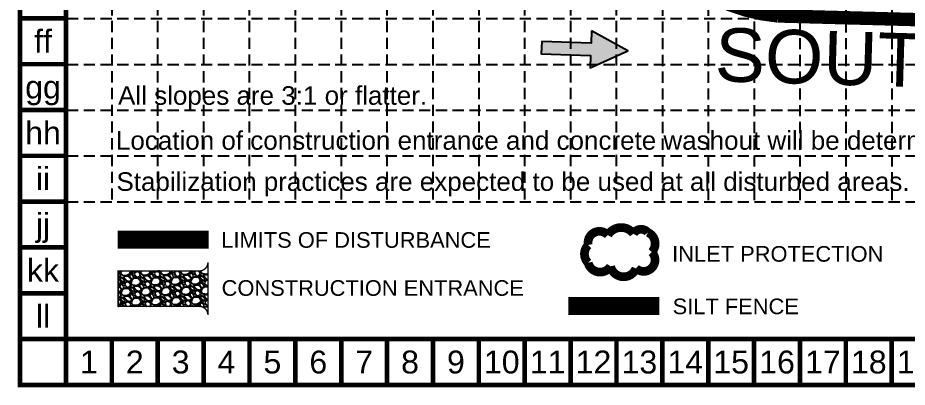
# Model space of a CAD drawing. Header units: inches. Extents: x 74800 to 81377, y 79369 to 83483.
# Drawn here: x 74800 to 76789, y 79369 to 80196 of the extents above; entities that cross this region are included whole.
import ezdxf
from ezdxf.enums import TextEntityAlignment as Align

# ---------------------------------------------------------------- set-up
doc = ezdxf.new("R2010")
doc.units = ezdxf.units.IN
doc.header["$MEASUREMENT"] = 0
doc.linetypes.add('DASHED', pattern=[9, 6, -3])
doc.linetypes.add('HIDDEN', pattern=[0.375, 0.25, -0.125])
for name, color, linetype in [('3', 1, 'Continuous'), ('BASE', 7, 'Continuous'), ('GRID', 254, 'HIDDEN'), ('LEGEND', 7, 'Continuous'), ('LIMITS', 1, 'Continuous')]:
    doc.layers.add(name, color=color, linetype=linetype)
doc.styles.add("L200'", font='ARIAL.TTF', dxfattribs={"height": 0.001968503937008})
doc.styles.get("Standard").update_dxf_attribs({"font": 'ARIAL.TTF'})

# ---------------------------------------------------------------- blocks, each defined once
blk = doc.blocks.new('ARROW')
blk.add_lwpolyline([(-67.00679329302966, -25.35842018353742), (-59.3270347441985, -25.41938721699262), (-59.57091179542658, -56.1384215279777), (-51.89114823905948, -56.19938584448118), (-51.64727869913713, -25.48035696739953), (-43.96752265407486, -25.54132400085473), (-55.30425519266737, -2.410587189246144), (-67.00678578172392, -25.35840795725562)], close=True)
at = {"color": 254}
for points in [[(-43.96751955730906, -25.54132267721434), (-67.00679354271597, -25.35841771446121), (-55.30425158724847, -2.410596210431322), (-67.00679354271597, -25.35841771446121)], [(-59.57090883123692, -56.13841801592571), (-51.89115083610795, -56.19938633684342), (-59.32703554756517, -25.41938603537892), (-51.64727755243712, -25.48035435629663)]]:
    blk.add_solid(points, dxfattribs=at)

msp = doc.modelspace()

# ---------------------------------------------------------------- hatches: boundary and pattern name
at = {"layer": 'LEGEND'}
h = msp.add_hatch(dxfattribs=at)
h.set_pattern_fill('GRAVEL', color=4, scale=31.60674095039648, angle=-43.93425516442545, style=0)
h.set_pattern_definition([(184.0785448355745, (30845.87671825341, 60430.87594650351), (-379.457367820466, -29.41228540451625), [4.252244500502537, -420.9729641115341]), (141.0354448355745, (30841.63523497375, 60430.57351052912), (295.0636013458292, -240.3964634966099), [7.296985069736142, -722.4013006566911]), (88.57614483557452, (30835.96157126618, 60435.16213754065), (-13.61637201795696, -469.6706525266156), [5.145198145833148, -509.3752485723004]), (223.3394448355745, (30821.60227078621, 60438.02446196332), (461.3567610192833, 433.2936168096764), [6.644938003929455, -657.8487359620524]), (248.8994448355745, (30816.76940449436, 60433.46391508232), (149.3512770745655, 382.7830395702668), [6.515887680628986, -645.0737653710163]), (313.3394448355745, (30814.42363876279, 60427.38491094878), (-433.2936168096762, 461.3567610192833), [6.644938003929457, -657.8487359620525]), (353.7599448355745, (30818.98418564384, 60422.55204465686), (-515.1929461017214, 57.47591800352015), [8.787590579697786, -869.9707720417802]), (28.32104483557455, (30827.71970529692, 60421.59689028589), (641.7835675281538, 347.2368276798118), [8.296390218587673, -821.3429161008481]), (77.49534483557453, (30835.02304452212, 60425.53279890095), (102.9975729336861, 471.3334889327642), [6.667442003486095, -660.0774853001643]), (131.3021448355745, (30836.46667745365, 60432.0420849009), (228.4432419504792, -263.9886172836049), [7.611914636565882, -372.9836591580235]), (178.4631448355746, (30831.4425934524, 60437.76045636591), (-514.3616016537167, 12.78493062541634), [9.843856255519091, -974.5424962514318]), (94.87984483557395, (30843.9165266308, 60416.08636415725), (-27.74957939970737, 290.0754834476231), [3.359828169768087, -332.6244111103831]), (127.5349448355745, (30843.63071828326, 60419.43402845028), (252.035368902275, -330.6096650088944), [6.392052469585332, -632.8147116125137]), (181.0657448355745, (30839.73637873544, 60424.50282020896), (-21.929790778841, -22.76117238132107), [4.469856911945978, -40.2288070277367]), (159.2643448355745, (30840.77467124094, 60428.76924492898), (157.6654176073369, -64.12655321667165), [2.407106177300295, -238.3026581707234]), (247.8671448355745, (30838.5234961475, 60429.62149484831), (43.0281946643514, 90.2132842577411), [3.404140820580552, -166.8033743095613]), (347.0295448355745, (30837.24096436176, 60426.46818695478), (112.1430734475735, -20.26692140319409), [5.528935587711905, -178.7684537704843]), (117.6308448355745, (30842.62881972178, 60425.2272242364), (23.59259159193565, -66.62070650930475), [3.997968269556579, -95.95133328958076]), (332.4552448355745, (30825.32202025149, 60442.34076956406), (293.400895523401, -151.0145580569541), [5.600714496410256, -554.4721574479582]), (26.4119448355745, (30830.2879075586, 60439.75076455221), (-332.2722239292504, -162.6538355791535), [4.698689716426891, -465.1693021172928]), (249.2643448355745, (30847.01477652033, 60429.77945730391), (64.12655321667165, 157.6654176073369), [4.814180747859635, -235.895583600164]), (299.6762448355745, (30845.31027668162, 60425.27710711703), (-161.8225113114813, 287.581218218291), [5.600714496410254, -554.4721574479582]), (295.5097448355746, (30811.72555417602, 60428.2288470545), (-69.94638848567183, 155.1711999635729), [5.400959893603749, -264.6471612135474]), (250.8408448355745, (30814.05155359057, 60423.35441169544), (127.4220500521788, 360.0216452772667), [4.525389955795865, -448.0142693653505]), (22.86714483557454, (30825.31260418101, 60406.7989941261), (155.1712748974258, 69.94622351102366), [4.814180747859642, -235.8955836001643]), (333.4197448355745, (30829.74844386026, 60408.66977023377), (-383.6142107562263, 194.0426999667376), [5.298269592255912, -524.5272673299924]), (25.50974483557454, (30814.15963316543, 60417.54458828244), (-155.1711999635729, -69.94638848567175), [2.700479946801876, -267.3476411603494]), (57.37564483557452, (30823.94693426072, 60408.11478116573), (64.95804102389044, 112.9744105397701), [1.611627721060716, -159.551744913089]), (122.0295448355745, (30824.81581180697, 60409.47213727246), (46.35376705002557, -88.55048507269443), [6.515887680628976, -123.8020239656553]), (142.0747448355744, (30821.36006793904, 60414.99615233784), (249.5414167345708, -196.5366846613528), [6.038467858573246, -597.807464616746]), (259.7558448355745, (30835.26728380242, 60424.41968207448), (21.09836257456058, 67.45213386830764), [4.55838739334808, -109.4013290470948]), (309.2229448355745, (30834.45660295033, 60419.93395951447), (343.0800529237445, -418.3288266787434), [7.958387730864064, -787.879026265682]), (17.01114483557456, (30839.48900076502, 60413.76867855618), (-244.5531583530729, -71.60902955132677), [3.25410362128901, -322.1572067098404]), (46.06574483557452, (30842.60073959125, 60414.72069423688), (-0.8313813452099855, 44.69094933059463), [1.896404457023789, -29.71033649337269]), (76.3221448355745, (30821.56273815204, 60416.11758297792), (-62.46399683593013, -247.0472371028887), [4.390934879792884, -434.7039437960975]), (4.078544835574532, (30822.60103065752, 60420.38400769791), (379.457367820466, 29.41228540451631), [8.504489001005073, -416.7207196110314]), (316.0657448355745, (30831.08399721689, 60420.98887964681), (44.69094933059463, 0.8313813452099912), [8.217752647103087, -23.38898830329339]), (281.3705448355745, (30837.00190020473, 60415.28713580868), (-74.10284595149605, 378.6260673574789), [4.997468238630989, -494.7489763435764]), (210.1203448355745, (30837.98717113931, 60410.38775900926), (-110.4803015663825, -69.11488266937394), [4.602004695859629, -225.4985461645314]), (163.7117448355745, (30834.00655476681, 60408.0783872217), (-651.7600550617226, 189.053974973766), [7.492852043405692, -741.7935849600599]), (131.4918448355745, (30826.81443380668, 60410.17991367291), (-273.9654921172871, 307.8482511549351), [7.926939023618487, -784.7661099562245])])
edge = h.paths.add_edge_path()
edge.add_line((75225.42702455196, 79530.33980379043), (75225.42702455196, 79648.87774002341))
edge.add_arc((75205.67070581681, 79648.87774002337), 19.75631873515107, -89.96094406196062, 1.0652456694515422e-10, ccw=False)
edge.add_line((75205.6841728035, 79629.12142587814), (75024.62962105064, 79629.1050265686))
edge.add_line((75024.62962105064, 79629.1050265686), (75024.62962105064, 79550.02051393667))
edge.add_line((75024.62962105064, 79550.02051393667), (75205.6572388302, 79550.09611793558))
edge.add_arc((75205.67070581687, 79530.33980379041), 19.75631873508265, 3.268496584496461e-11, 90.03905593796668, ccw=False)

# ---------------------------------------------------------------- linework, layer by layer
at = {"layer": 'BASE', "const_width": 10.25999999999885}
for points in [[(74805.21952083061, 79374.06575677313), (81371.61952082987, 79374.06575677313), (81371.61952082987, 83478.06575677266), (74805.21952083061, 83478.06575677266)], [(74907.81952083061, 79476.6657567731), (81269.0195208299, 79476.6657567731), (81269.0195208299, 83375.46575677268), (74907.81952083061, 83375.46575677268)]]:
    msp.add_lwpolyline(points, close=True, dxfattribs=at)
for points in [[(74907.81952083061, 80194.86575677303), (74805.21952083061, 80194.86575677303)], [(74907.81952083061, 80092.26575677305), (74805.21952083061, 80092.26575677305)], [(74907.81952083061, 79989.66575677306), (74805.21952083061, 79989.66575677306)], [(74907.81952083061, 79887.06575677305), (74805.21952083061, 79887.06575677305)], [(74907.81952083061, 79784.46575677308), (74805.21952083061, 79784.46575677308)], [(74907.81952083061, 79681.86575677308), (74805.21952083061, 79681.86575677308)], [(74907.81952083061, 79579.2657567731), (74805.21952083061, 79579.2657567731)], [(74907.81952083061, 79476.6657567731), (74805.21952083061, 79476.6657567731)], [(74907.81952083061, 79374.06575677313), (74907.81952083061, 79476.6657567731)], [(75010.41952083059, 79374.06575677313), (75010.41952083059, 79476.6657567731)], [(75113.01952083057, 79374.06575677313), (75113.01952083057, 79476.6657567731)], [(75215.61952083057, 79374.06575677313), (75215.61952083057, 79476.6657567731)], [(75318.21952083055, 79374.06575677313), (75318.21952083055, 79476.6657567731)], [(75420.81952083056, 79374.06575677313), (75420.81952083056, 79476.6657567731)], [(75523.41952083053, 79374.06575677313), (75523.41952083053, 79476.6657567731)], [(75626.01952083051, 79374.06575677313), (75626.01952083051, 79476.6657567731)], [(75728.61952083051, 79374.06575677313), (75728.61952083051, 79476.6657567731)], [(75831.21952083049, 79374.06575677313), (75831.21952083049, 79476.6657567731)], [(75933.81952083047, 79374.06575677313), (75933.81952083047, 79476.6657567731)], [(76036.41952083047, 79374.06575677313), (76036.41952083047, 79476.6657567731)], [(76139.01952083045, 79374.06575677313), (76139.01952083045, 79476.6657567731)], [(76241.61952083046, 79374.06575677313), (76241.61952083046, 79476.6657567731)], [(76344.21952083043, 79374.06575677313), (76344.21952083043, 79476.6657567731)], [(76446.81952083044, 79374.06575677313), (76446.81952083044, 79476.6657567731)], [(76549.41952083042, 79374.06575677313), (76549.41952083042, 79476.6657567731)], [(76652.01952083039, 79374.06575677313), (76652.01952083039, 79476.6657567731)], [(76754.6195208304, 79374.06575677313), (76754.6195208304, 79476.6657567731)]]:
    msp.add_lwpolyline(points, dxfattribs=at)
at = {"layer": 'GRID', "color": 252, "linetype": 'HIDDEN', "ltscale": 100}
for p, q in [((75010.07648651433, 83376.43984112923), (75010.07648651433, 79784.01260920207)), ((75112.67648651433, 83376.43984112923), (75112.67648651433, 79784.01260920207)), ((75215.27648651431, 83376.43984112923), (75215.27648651431, 79784.01260920207)), ((75317.87648651432, 83376.43984112923), (75317.87648651432, 79784.01260920207)), ((75420.4764865143, 83376.43984112923), (75420.4764865143, 79784.01260920207)), ((75523.0764865143, 83376.43984112923), (75523.0764865143, 79784.01260920207)), ((75625.67648651428, 83376.43984112923), (75625.67648651428, 79784.01260920207)), ((75728.27648651425, 83376.43984112923), (75728.27648651425, 79784.01260920207)), ((75830.87648651426, 83376.43984112923), (75830.87648651426, 79784.01260920207)), ((75933.47648651424, 83376.43984112923), (75933.47648651424, 79784.01260920207)), ((76036.07648651421, 83376.43984112923), (76036.07648651421, 79784.01260920207)), ((76138.67648651422, 83376.43984112923), (76138.67648651422, 79784.01260920207)), ((76241.61952083046, 83375.46575677268), (76241.61952083046, 79784.01260920207)), ((76344.21952083043, 83375.46575677268), (76344.21952083043, 79784.01260920207)), ((76446.81952083044, 83375.46575677268), (76446.81952083044, 79784.01260920207)), ((76549.41952083042, 83375.46575677268), (76549.41952083042, 79784.01260920207)), ((76652.01952083039, 83375.46575677268), (76652.01952083039, 79784.01260920207)), ((76754.6195208304, 83375.46575677268), (76754.6195208304, 79784.01260920207)), ((74910.11992000681, 80194.41260920202), (81271.31992000609, 80194.41260920202)), ((74910.11992000681, 80091.81260920204), (81271.31992000609, 80091.81260920204)), ((74910.11992000681, 79989.21260920205), (81271.31992000609, 79989.21260920205)), ((74910.11992000681, 79886.61260920204), (81271.31992000609, 79886.61260920204)), ((74910.11992000681, 79784.01260920207), (81271.31992000609, 79784.01260920207))]:
    msp.add_line(p, q, dxfattribs=at)
at = {"layer": 'LEGEND', "color": 170, "ltscale": 100, "const_width": 19.45496451056183}
msp.add_lwpolyline([(76119.9169679994, 79709.47973199638, 0.5205670505517462), (76119.9169679994, 79709.47973199638, 0.7651954600696135), (76075.90949253514, 79687.3258688033, 0.4178788784126488), (76075.63688354925, 79647.46586068932, 0.6649002420699669), (76125.92722093765, 79639.78876482658, 0.744833174426672), (76182.64784792234, 79635.02654163906, 0.9756416855879776), (76217.9821095278, 79671.52642278232, 0.5205670505517462), (76209.18382087292, 79715.49740534571, 0.5205670505517462), (76176.92341625836, 79712.56600302384, 0.5402640007904789), (76119.9169679994, 79709.47973199638)], format="xyb", close=True, dxfattribs=at)
at = {"layer": 'LEGEND', "color": 1, "linetype": 'HIDDEN', "ltscale": 250, "const_width": 40.62959999999546}
msp.add_lwpolyline([(75023.12400960541, 79699.3552911347), (75226.99486305131, 79699.3552911347)], dxfattribs=at)
at = {"layer": 'LEGEND', "color": 4, "const_width": 3.160674095039648}
msp.add_lwpolyline([(75225.42702455196, 79530.33980379043), (75225.42702455196, 79648.87774002341, -0.4140139244211871), (75205.6841728035, 79629.12142587814), (75024.62962105064, 79629.1050265686), (75024.62962105064, 79550.02051393667), (75205.6572388302, 79550.09611793558, -0.4144132285109485)], format="xyb", close=True, dxfattribs=at)
at = {"layer": 'LEGEND', "color": 200, "const_width": 40.62959999999546}
msp.add_lwpolyline([(76031.27944302504, 79550.91185897774), (76235.15029647094, 79550.91185897774)], dxfattribs=at)
at = {"layer": 'LIMITS', "linetype": 'DASHED', "ltscale": 30, "const_width": 30}
msp.add_lwpolyline([(79423.45327573534, 80122.36588981064), (76499.9298097044, 80200.15029961706, -0.7094546559910377), (76317.93859642881, 80918.76461104999), (76488.64648896307, 81005.6369995545, 0.2826615990257952), (76811.52321263248, 81575.94172899608), (77025.43382737375, 81573.5112184858), (77042.2153612467, 82511.51302192238)], format="xyb", dxfattribs=at)

# ---------------------------------------------------------------- block references
at = {"ltscale": 500, "xscale": 3.600000000001562, "yscale": 3.599999999992484, "zscale": 3.6, "rotation": 268.3158961588816}
msp.add_blockref('ARROW', (76167.48655986818, 79922.85663201494), dxfattribs=at)

# ---------------------------------------------------------------- texts
at = {"layer": '3', "color": 7}
msp.add_text('SOUTHLAKE BOULEVARD', height=120, rotation=358.3200000000899, dxfattribs=at).set_placement((77407.06317593668, 80083.42148412621), align=Align.MIDDLE_CENTER)
at = {"layer": 'BASE'}
for s, p in [('ff', (74856.5195208306, 80143.56575677302)), ('gg', (74856.5195208306, 80040.96575677305)), ('hh', (74856.5195208306, 79938.36575677306)), ('ii', (74856.5195208306, 79835.76575677306)), ('jj', (74856.5195208306, 79733.16575677309)), ('kk', (74856.5195208306, 79630.5657567731)), ('ll', (74856.5195208306, 79527.96575677309)), ('1', (74959.1195208306, 79425.36575677311)), ('2', (75061.71952083058, 79425.36575677311)), ('3', (75164.31952083058, 79425.36575677311)), ('4', (75266.91952083056, 79425.36575677311)), ('5', (75369.51952083054, 79425.36575677311)), ('6', (75472.11952083054, 79425.36575677311)), ('7', (75574.71952083052, 79425.36575677311)), ('8', (75677.3195208305, 79425.36575677311)), ('9', (75779.9195208305, 79425.36575677311)), ('10', (75882.51952083051, 79425.36575677311)), ('11', (75985.11952083049, 79425.36575677311)), ('12', (76087.71952083046, 79425.36575677311)), ('13', (76190.31952083047, 79425.36575677311)), ('14', (76292.91952083044, 79425.36575677311)), ('15', (76395.51952083042, 79425.36575677311)), ('16', (76498.11952083043, 79425.36575677311)), ('17', (76600.7195208304, 79425.36575677311)), ('18', (76703.31952083041, 79425.36575677311)), ('19', (76805.91952083039, 79425.36575677311))]:
    msp.add_text(s, height=51.29999999999427, dxfattribs=at).set_placement(p, align=Align.MIDDLE_CENTER)
at = {"layer": 'BASE', "color": 7, "style": "L200'"}
for s, p in [('All slopes are 3:1 or flatter.', (75024.31430665756, 80001.2883429398)), ('Location of construction entrance and concrete washout will be determined in the field and will be reflected on this Site Map.', (75019.54380700266, 79900.64337567253)), ('Stabilization practices are expected to be used at all disturbed areas. ', (75020.75617260332, 79808.53737372182))]:
    msp.add_text(s, height=41.60884667549198, dxfattribs=at).set_placement(p)
at = {"layer": 'LEGEND', "style": "L200'"}
for s, p in [('LIMITS OF DISTURBANCE', (75255.2230825962, 79681.14080981948)), ('INLET PROTECTION', (76263.53928360055, 79649.94960858088)), ('CONSTRUCTION ENTRANCE', (75255.94281870825, 79573.59816223395)), ('SILT FENCE', (76264.63172213797, 79532.45639715153))]:
    msp.add_text(s, height=34.98566747701204, dxfattribs=at).set_placement(p)

doc.saveas('drawing.dxf')
